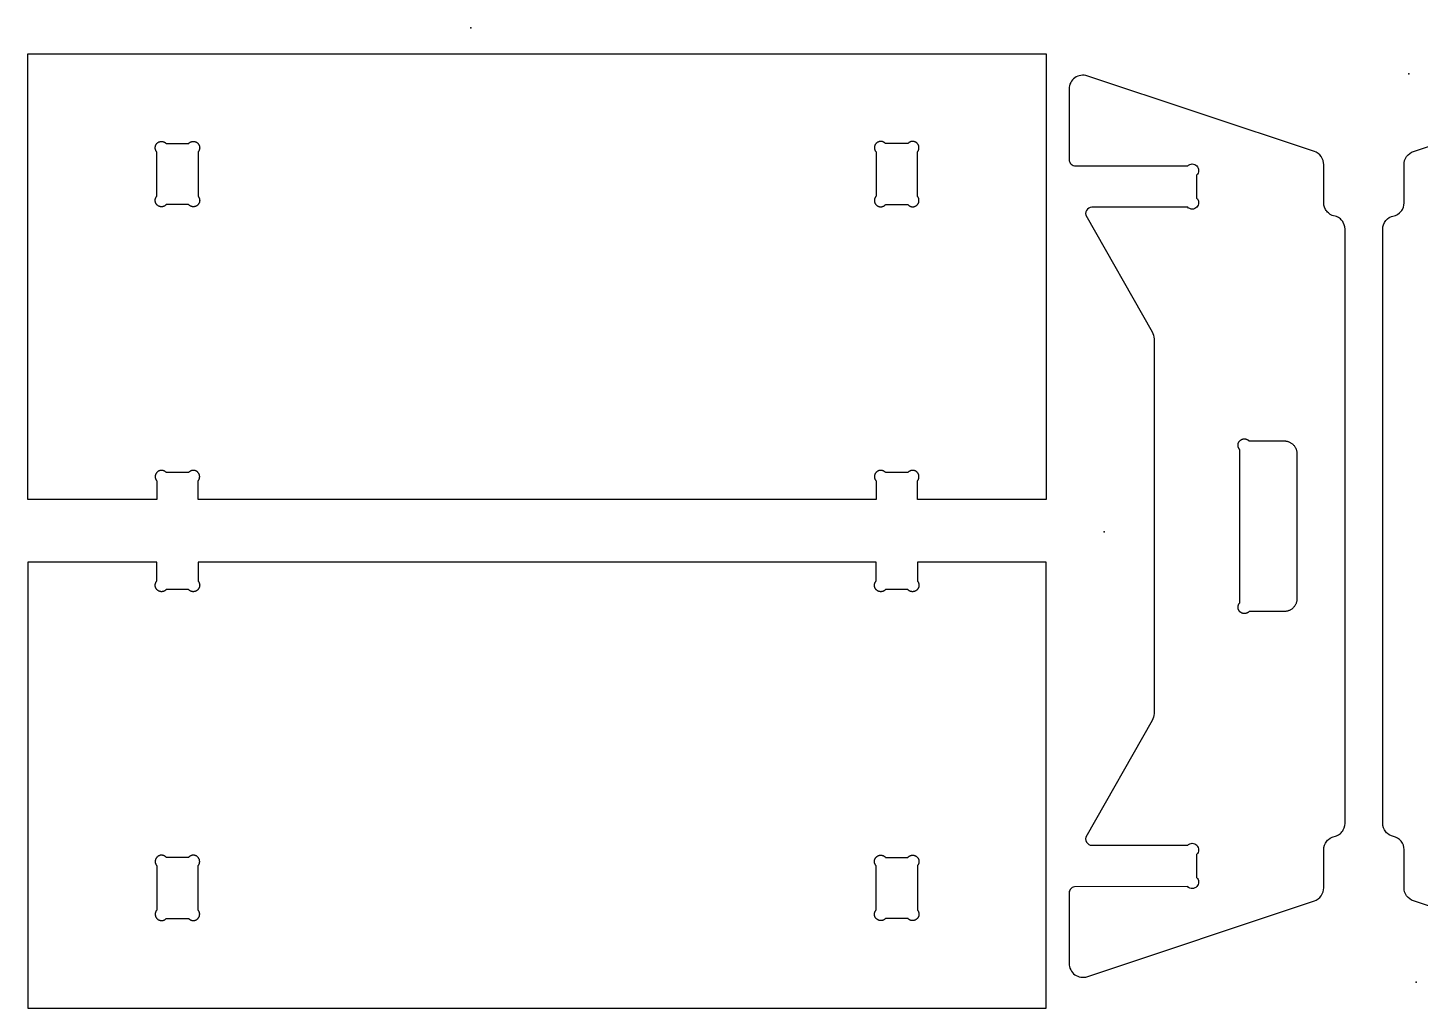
# Model space of a CAD drawing. Header units: millimetres. Extents: x 4 to 473, y -2 to 233.
# Drawn here: x 106.1 to 234.1, y 142.6 to 232.6 of the extents above; entities that cross this region are included whole.
import ezdxf

# ---------------------------------------------------------------- set-up
doc = ezdxf.new("R2010")
doc.units = ezdxf.units.MM
doc.header["$MEASUREMENT"] = 0
for name, color, linetype, true_color in [('Pilot Holes', 6, 'Continuous', 0xff00ff), ('Profile - inside', 30, 'Continuous', 0xff7f00), ('Profile - outside', 18, 'Continuous', 0x000000)]:
    doc.layers.add(name, color=color, linetype=linetype, true_color=true_color)

msp = doc.modelspace()

# ---------------------------------------------------------------- linework, layer by layer
at = {"layer": 'Pilot Holes'}
for p in [(146.81, 232.63), (233.02, 228.4), (205.02, 186.34), (233.71, 144.98)]:
    msp.add_point(p, dxfattribs=at)
at = {"layer": 'Profile - inside'}
for p, q in [((118.83, 222), (120.88, 222)), ((186.98, 222), (184.94, 222)), ((117.96, 217.17), (117.96, 221.23)), ((121.76, 221.23), (121.76, 217.17)), ((184.06, 221.23), (184.06, 217.17)), ((187.86, 217.17), (187.86, 221.23)), ((120.88, 216.4), (118.83, 216.4)), ((184.94, 216.4), (186.98, 216.4)), ((218.35, 194.69), (221.57, 194.69)), ((217.5, 179.83), (217.5, 193.88)), ((222.74, 193.52), (222.74, 180.19)), ((120.88, 156.44), (118.83, 156.44)), ((184.94, 156.44), (186.98, 156.44)), ((117.96, 155.67), (117.96, 151.6)), ((121.76, 151.6), (121.76, 155.67)), ((184.06, 151.6), (184.06, 155.67)), ((187.86, 155.67), (187.86, 151.6)), ((118.83, 150.83), (120.88, 150.83)), ((186.98, 150.83), (184.94, 150.83))]:
    msp.add_line(p, q, dxfattribs=at)
for points, weights, knots in [([(117.96, 221.23), (117.57, 221.67), (118.01, 222.06), (118.45, 222.44), (118.83, 222)], [1, 0.707106781187, 1, 0.707106781187, 1], [-61.589275, -61.589275, -61.589275, -56.876886, -56.876886, -52.164497, -52.164497, -52.164497]), ([(120.88, 222), (121.27, 222.44), (121.7, 222.06), (122.14, 221.67), (121.76, 221.23)], [1, 0.707106781187, 1, 0.707106781187, 1], [-41.680612, -41.680612, -41.680612, -36.968223, -36.968223, -32.255834, -32.255834, -32.255834]), ([(184.94, 222), (184.55, 222.44), (184.11, 222.06), (183.67, 221.67), (184.06, 221.23)], [1, 0.707106781187, 1, 0.707106781187, 1], [-41.680612, -41.680612, -41.680612, -36.968223, -36.968223, -32.255834, -32.255834, -32.255834]), ([(187.86, 221.23), (188.25, 221.67), (187.81, 222.06), (187.37, 222.44), (186.98, 222)], [1, 0.707106781187, 1, 0.707106781187, 1], [-61.589275, -61.589275, -61.589275, -56.876886, -56.876886, -52.164497, -52.164497, -52.164497]), ([(118.83, 216.4), (118.45, 215.96), (118.01, 216.34), (117.57, 216.73), (117.96, 217.17)], [1, 0.707106781187, 1, 0.707106781187, 1], [-91.84511, -91.84511, -91.84511, -87.132721, -87.132721, -82.420332, -82.420332, -82.420332]), ([(121.76, 217.17), (122.14, 216.73), (121.7, 216.34), (121.27, 215.96), (120.88, 216.4)], [1, 0.707106781187, 1, 0.707106781187, 1], [-11.424778, -11.424778, -11.424778, -6.712389, -6.712389, -2, -2, -2]), ([(184.06, 217.17), (183.67, 216.73), (184.11, 216.34), (184.55, 215.96), (184.94, 216.4)], [1, 0.707106781187, 1, 0.707106781187, 1], [-11.424778, -11.424778, -11.424778, -6.712389, -6.712389, -2, -2, -2]), ([(186.98, 216.4), (187.37, 215.96), (187.81, 216.34), (188.25, 216.73), (187.86, 217.17)], [1, 0.707106781187, 1, 0.707106781187, 1], [8.483885, 8.483885, 8.483885, 13.196274, 13.196274, 17.908663, 17.908663, 17.908663]), ([(217.5, 193.88), (217.33, 194.06), (217.33, 194.3), (217.33, 194.55), (217.51, 194.72), (217.69, 194.89), (217.94, 194.88), (218.19, 194.87), (218.35, 194.69)], [1, 0.920850542982, 1, 0.920850542982, 1, 0.920850542982, 1, 0.920850542982, 1], [1802.126319, 1802.126319, 1802.126319, 1804.529559, 1804.529559, 1806.9328, 1806.9328, 1809.33604, 1809.33604, 1811.739281, 1811.739281, 1811.739281]), ([(218.35, 179.02), (218.19, 178.84), (217.94, 178.83), (217.69, 178.82), (217.51, 178.99), (217.33, 179.16), (217.33, 179.41), (217.33, 179.65), (217.5, 179.83)], [1, 0.920850542982, 1, 0.920850542982, 1, 0.920850542982, 1, 0.920850542982, 1], [1931.965261, 1931.965261, 1931.965261, 1934.368501, 1934.368501, 1936.771741, 1936.771741, 1939.174982, 1939.174982, 1941.578222, 1941.578222, 1941.578222]), ([(118.83, 156.44), (118.45, 156.88), (118.01, 156.49), (117.57, 156.11), (117.96, 155.67)], [1, 0.707106781187, 1, 0.707106781187, 1], [-91.84511, -91.84511, -91.84511, -87.132721, -87.132721, -82.420332, -82.420332, -82.420332]), ([(121.76, 155.67), (122.14, 156.11), (121.7, 156.49), (121.27, 156.88), (120.88, 156.44)], [1, 0.707106781187, 1, 0.707106781187, 1], [-11.424778, -11.424778, -11.424778, -6.712389, -6.712389, -2, -2, -2]), ([(184.06, 155.67), (183.67, 156.11), (184.11, 156.49), (184.55, 156.88), (184.94, 156.44)], [1, 0.707106781187, 1, 0.707106781187, 1], [-11.424778, -11.424778, -11.424778, -6.712389, -6.712389, -2, -2, -2]), ([(186.98, 156.44), (187.37, 156.88), (187.81, 156.49), (188.25, 156.11), (187.86, 155.67)], [1, 0.707106781187, 1, 0.707106781187, 1], [8.483885, 8.483885, 8.483885, 13.196274, 13.196274, 17.908663, 17.908663, 17.908663]), ([(117.96, 151.6), (117.57, 151.16), (118.01, 150.78), (118.45, 150.39), (118.83, 150.83)], [1, 0.707106781187, 1, 0.707106781187, 1], [-61.589275, -61.589275, -61.589275, -56.876886, -56.876886, -52.164497, -52.164497, -52.164497]), ([(120.88, 150.83), (121.27, 150.39), (121.7, 150.78), (122.14, 151.16), (121.76, 151.6)], [1, 0.707106781187, 1, 0.707106781187, 1], [-41.680612, -41.680612, -41.680612, -36.968223, -36.968223, -32.255834, -32.255834, -32.255834]), ([(184.94, 150.83), (184.55, 150.39), (184.11, 150.78), (183.67, 151.16), (184.06, 151.6)], [1, 0.707106781187, 1, 0.707106781187, 1], [-41.680612, -41.680612, -41.680612, -36.968223, -36.968223, -32.255834, -32.255834, -32.255834]), ([(187.86, 151.6), (188.25, 151.16), (187.81, 150.78), (187.37, 150.39), (186.98, 150.83)], [1, 0.707106781187, 1, 0.707106781187, 1], [-61.589275, -61.589275, -61.589275, -56.876886, -56.876886, -52.164497, -52.164497, -52.164497])]:
    msp.add_rational_spline(points, weights, degree=2, knots=knots, dxfattribs=at)
for points in [[(221.57, 194.69), (222.74, 194.69), (222.74, 193.52)], [(222.74, 180.19), (222.74, 179.02), (221.57, 179.02)]]:
    msp.add_rational_spline(points, [1, 0.707106781186, 1], degree=2, dxfattribs=at)
msp.add_open_spline([(221.57, 179.02), (219.96, 179.02), (218.35, 179.02)], degree=2, dxfattribs=at)
at = {"layer": 'Profile - outside'}
for p, q in [((106.11, 189.3), (106.11, 230.25)), ((106.11, 230.25), (199.71, 230.25)), ((199.71, 230.25), (199.71, 189.3)), ((202.12, 227.85), (202.02, 227.73)), ((202.22, 227.96), (202.12, 227.85)), ((202.33, 228.05), (202.22, 227.96)), ((202.46, 228.13), (202.33, 228.05)), ((202.59, 228.19), (202.46, 228.13)), ((202.73, 228.24), (202.59, 228.19)), ((202.88, 228.27), (202.73, 228.24)), ((203.04, 228.29), (202.88, 228.27)), ((203.19, 228.28), (203.04, 228.29)), ((203.33, 228.26), (203.19, 228.28)), ((224.34, 221.27), (203.33, 228.26)), ((233.45, 221.27), (254.46, 228.26)), ((201.82, 227.17), (201.81, 220.52)), ((201.84, 227.31), (201.82, 227.17)), ((201.88, 227.46), (201.84, 227.31)), ((201.95, 227.6), (201.88, 227.46)), ((202.02, 227.73), (201.95, 227.6)), ((201.81, 220.52), (201.82, 220.41)), ((201.82, 220.41), (201.86, 220.31)), ((201.86, 220.31), (201.91, 220.21)), ((201.91, 220.21), (201.99, 220.12)), ((201.99, 220.12), (202.08, 220.05)), ((212.79, 220.03), (212.89, 220.09)), ((212.89, 220.09), (213.01, 220.12)), ((213.01, 220.12), (213.12, 220.13)), ((213.12, 220.13), (213.24, 220.12)), ((213.24, 220.12), (213.35, 220.08)), ((224.51, 221.2), (224.34, 221.27)), ((224.68, 221.09), (224.51, 221.2)), ((224.84, 220.96), (224.68, 221.09)), ((224.97, 220.81), (224.84, 220.96)), ((225.07, 220.63), (224.97, 220.81)), ((225.15, 220.45), (225.07, 220.63)), ((225.19, 220.25), (225.15, 220.45)), ((225.21, 220.07), (225.19, 220.25)), ((232.59, 220.07), (232.6, 220.25)), ((232.6, 220.25), (232.64, 220.45)), ((232.64, 220.45), (232.72, 220.63)), ((232.72, 220.63), (232.82, 220.81)), ((232.82, 220.81), (232.96, 220.96)), ((232.96, 220.96), (233.11, 221.09)), ((233.11, 221.09), (233.28, 221.2)), ((233.28, 221.2), (233.45, 221.27)), ((202.08, 220.05), (202.18, 220)), ((202.18, 220), (202.29, 219.97)), ((202.29, 219.97), (212.7, 219.96)), ((212.7, 219.96), (212.79, 220.03)), ((213.35, 220.08), (213.45, 220.02)), ((213.45, 220.02), (213.54, 219.95)), ((213.59, 219.2), (213.51, 219.11)), ((213.51, 219.11), (213.51, 217)), ((213.54, 219.95), (213.61, 219.86)), ((213.65, 219.3), (213.59, 219.2)), ((213.61, 219.86), (213.67, 219.75)), ((213.69, 219.41), (213.65, 219.3)), ((213.67, 219.75), (213.7, 219.64)), ((213.7, 219.52), (213.69, 219.41)), ((213.7, 219.64), (213.7, 219.52)), ((225.21, 216.56), (225.21, 220.07)), ((232.59, 216.56), (232.59, 220.07)), ((213.51, 217), (213.59, 216.92)), ((213.61, 216.25), (213.54, 216.16)), ((213.59, 216.92), (213.65, 216.82)), ((213.67, 216.36), (213.61, 216.25)), ((213.65, 216.82), (213.69, 216.71)), ((213.7, 216.48), (213.67, 216.36)), ((213.69, 216.71), (213.7, 216.59)), ((213.7, 216.59), (213.7, 216.48)), ((225.22, 216.36), (225.21, 216.56)), ((225.27, 216.16), (225.22, 216.36)), ((232.52, 216.16), (232.57, 216.36)), ((232.57, 216.36), (232.59, 216.56)), ((203.34, 215.73), (203.32, 215.57)), ((203.32, 215.57), (203.34, 215.42)), ((203.39, 215.86), (203.34, 215.73)), ((203.34, 215.42), (209.44, 204.7)), ((203.49, 215.98), (203.39, 215.86)), ((203.61, 216.08), (203.49, 215.98)), ((203.75, 216.14), (203.61, 216.08)), ((203.9, 216.16), (203.75, 216.14)), ((212.7, 216.16), (203.9, 216.16)), ((212.79, 216.08), (212.7, 216.16)), ((212.89, 216.03), (212.79, 216.08)), ((213.01, 215.99), (212.89, 216.03)), ((213.12, 215.98), (213.01, 215.99)), ((213.24, 215.99), (213.12, 215.98)), ((213.35, 216.03), (213.24, 215.99)), ((213.45, 216.09), (213.35, 216.03)), ((213.54, 216.16), (213.45, 216.09)), ((225.36, 215.96), (225.27, 216.16)), ((225.42, 215.87), (225.36, 215.96)), ((225.48, 215.79), (225.42, 215.87)), ((225.55, 215.7), (225.48, 215.79)), ((225.63, 215.63), (225.55, 215.7)), ((225.81, 215.5), (225.63, 215.63)), ((225.99, 215.41), (225.81, 215.5)), ((226.37, 215.3), (225.99, 215.41)), ((226.56, 215.21), (226.37, 215.3)), ((226.73, 215.08), (226.56, 215.21)), ((226.81, 215.01), (226.73, 215.08)), ((226.88, 214.93), (226.81, 215.01)), ((230.91, 214.93), (230.98, 215.01)), ((230.98, 215.01), (231.06, 215.08)), ((231.06, 215.08), (231.23, 215.21)), ((231.23, 215.21), (231.42, 215.3)), ((231.42, 215.3), (231.8, 215.41)), ((231.8, 215.41), (231.99, 215.5)), ((231.99, 215.5), (232.16, 215.63)), ((232.16, 215.63), (232.24, 215.7)), ((232.24, 215.7), (232.31, 215.79)), ((232.31, 215.79), (232.38, 215.87)), ((232.38, 215.87), (232.43, 215.96)), ((232.43, 215.96), (232.52, 216.16)), ((226.95, 214.84), (226.88, 214.93)), ((227, 214.75), (226.95, 214.84)), ((227.09, 214.55), (227, 214.75)), ((227.14, 214.35), (227.09, 214.55)), ((227.16, 214.15), (227.14, 214.35)), ((227.16, 159.55), (227.16, 214.15)), ((230.64, 214.15), (230.65, 214.35)), ((230.64, 159.55), (230.64, 214.15)), ((230.65, 214.35), (230.7, 214.55)), ((230.7, 214.55), (230.79, 214.75)), ((230.79, 214.75), (230.85, 214.84)), ((230.85, 214.84), (230.91, 214.93)), ((209.44, 204.7), (209.51, 204.55)), ((209.51, 204.55), (209.56, 204.39)), ((209.56, 204.39), (209.6, 204.23)), ((209.6, 204.23), (209.61, 204.07)), ((209.61, 204.07), (209.61, 169.64)), ((117.96, 191.02), (117.96, 189.3)), ((120.88, 191.79), (118.83, 191.79)), ((121.76, 189.3), (121.76, 191.02)), ((184.06, 191.02), (184.06, 189.3)), ((186.98, 191.79), (184.94, 191.79)), ((187.86, 189.3), (187.86, 191.02)), ((117.96, 189.3), (106.11, 189.3)), ((184.06, 189.3), (121.76, 189.3)), ((199.71, 189.3), (187.86, 189.3)), ((117.96, 183.54), (106.11, 183.54)), ((106.11, 183.54), (106.11, 142.59)), ((117.96, 181.82), (117.96, 183.54)), ((184.06, 183.54), (121.76, 183.54)), ((121.76, 183.54), (121.76, 181.82)), ((184.06, 181.82), (184.06, 183.54)), ((199.71, 183.54), (187.86, 183.54)), ((187.86, 183.54), (187.86, 181.82)), ((199.71, 142.59), (199.71, 183.54)), ((120.88, 181.04), (118.83, 181.04)), ((186.98, 181.04), (184.94, 181.04)), ((209.44, 169.01), (203.34, 158.29)), ((209.51, 169.16), (209.44, 169.01)), ((209.56, 169.32), (209.51, 169.16)), ((209.6, 169.48), (209.56, 169.32)), ((209.61, 169.64), (209.6, 169.48)), ((226.73, 158.63), (226.81, 158.7)), ((226.81, 158.7), (226.88, 158.78)), ((226.88, 158.78), (226.95, 158.87)), ((226.95, 158.87), (227, 158.96)), ((227, 158.96), (227.09, 159.16)), ((227.09, 159.16), (227.14, 159.36)), ((227.14, 159.36), (227.16, 159.55)), ((230.65, 159.36), (230.64, 159.55)), ((230.7, 159.16), (230.65, 159.36)), ((230.79, 158.96), (230.7, 159.16)), ((230.85, 158.87), (230.79, 158.96)), ((230.91, 158.78), (230.85, 158.87)), ((230.98, 158.7), (230.91, 158.78)), ((231.06, 158.63), (230.98, 158.7)), ((203.34, 158.29), (203.32, 158.14)), ((203.32, 158.14), (203.34, 157.98)), ((203.34, 157.98), (203.39, 157.85)), ((203.39, 157.85), (203.49, 157.73)), ((203.49, 157.73), (203.61, 157.63)), ((203.61, 157.63), (203.75, 157.57)), ((203.75, 157.57), (203.9, 157.55)), ((203.9, 157.55), (212.7, 157.55)), ((212.7, 157.55), (212.79, 157.63)), ((212.79, 157.63), (212.89, 157.68)), ((212.89, 157.68), (213.01, 157.72)), ((213.01, 157.72), (213.12, 157.73)), ((213.12, 157.73), (213.24, 157.72)), ((213.24, 157.72), (213.35, 157.68)), ((213.35, 157.68), (213.45, 157.62)), ((213.45, 157.62), (213.54, 157.55)), ((213.54, 157.55), (213.61, 157.45)), ((213.61, 157.45), (213.67, 157.35)), ((225.22, 157.35), (225.27, 157.55)), ((225.27, 157.55), (225.36, 157.74)), ((225.36, 157.74), (225.42, 157.84)), ((225.42, 157.84), (225.48, 157.92)), ((225.48, 157.92), (225.55, 158.01)), ((225.55, 158.01), (225.63, 158.08)), ((225.63, 158.08), (225.81, 158.21)), ((225.81, 158.21), (225.99, 158.3)), ((225.99, 158.3), (226.37, 158.41)), ((226.37, 158.41), (226.56, 158.5)), ((226.56, 158.5), (226.73, 158.63)), ((231.23, 158.5), (231.06, 158.63)), ((231.42, 158.41), (231.23, 158.5)), ((231.8, 158.3), (231.42, 158.41)), ((231.99, 158.21), (231.8, 158.3)), ((232.16, 158.08), (231.99, 158.21)), ((232.24, 158.01), (232.16, 158.08)), ((232.31, 157.92), (232.24, 158.01)), ((232.38, 157.84), (232.31, 157.92)), ((232.43, 157.74), (232.38, 157.84)), ((232.52, 157.55), (232.43, 157.74)), ((232.57, 157.35), (232.52, 157.55)), ((213.59, 156.79), (213.51, 156.71)), ((213.51, 156.71), (213.51, 154.6)), ((213.65, 156.89), (213.59, 156.79)), ((213.69, 157), (213.65, 156.89)), ((213.67, 157.35), (213.7, 157.23)), ((213.7, 157.12), (213.69, 157)), ((213.7, 157.23), (213.7, 157.12)), ((225.21, 157.15), (225.22, 157.35)), ((225.21, 153.64), (225.21, 157.15)), ((232.59, 157.15), (232.57, 157.35)), ((232.59, 153.64), (232.59, 157.15)), ((201.99, 153.59), (201.91, 153.5)), ((202.08, 153.66), (201.99, 153.59)), ((202.18, 153.71), (202.08, 153.66)), ((202.29, 153.74), (202.18, 153.71)), ((212.7, 153.75), (202.29, 153.74)), ((212.79, 153.68), (212.7, 153.75)), ((212.89, 153.62), (212.79, 153.68)), ((213.01, 153.59), (212.89, 153.62)), ((213.12, 153.58), (213.01, 153.59)), ((213.24, 153.59), (213.12, 153.58)), ((213.35, 153.63), (213.24, 153.59)), ((213.45, 153.68), (213.35, 153.63)), ((213.54, 153.76), (213.45, 153.68)), ((213.51, 154.6), (213.59, 154.51)), ((213.61, 153.85), (213.54, 153.76)), ((213.59, 154.51), (213.65, 154.41)), ((213.67, 153.96), (213.61, 153.85)), ((213.65, 154.41), (213.69, 154.3)), ((213.7, 154.07), (213.67, 153.96)), ((213.69, 154.3), (213.7, 154.19)), ((213.7, 154.19), (213.7, 154.07)), ((225.19, 153.45), (225.21, 153.64)), ((232.6, 153.45), (232.59, 153.64)), ((201.82, 153.3), (201.81, 153.19)), ((201.81, 153.19), (201.82, 146.54)), ((201.86, 153.4), (201.82, 153.3)), ((201.91, 153.5), (201.86, 153.4)), ((203.33, 145.45), (224.34, 152.44)), ((224.34, 152.44), (224.51, 152.51)), ((224.51, 152.51), (224.68, 152.62)), ((224.68, 152.62), (224.84, 152.75)), ((224.84, 152.75), (224.97, 152.9)), ((224.97, 152.9), (225.07, 153.08)), ((225.07, 153.08), (225.15, 153.26)), ((225.15, 153.26), (225.19, 153.45)), ((232.64, 153.26), (232.6, 153.45)), ((232.72, 153.08), (232.64, 153.26)), ((232.82, 152.9), (232.72, 153.08)), ((232.96, 152.75), (232.82, 152.9)), ((233.11, 152.62), (232.96, 152.75)), ((233.28, 152.51), (233.11, 152.62)), ((233.45, 152.44), (233.28, 152.51)), ((254.46, 145.45), (233.45, 152.44)), ((201.82, 146.54), (201.84, 146.4)), ((201.84, 146.4), (201.88, 146.25)), ((201.88, 146.25), (201.95, 146.11)), ((201.95, 146.11), (202.02, 145.98)), ((202.02, 145.98), (202.12, 145.86)), ((202.12, 145.86), (202.22, 145.75)), ((202.22, 145.75), (202.33, 145.66)), ((202.33, 145.66), (202.46, 145.58)), ((202.46, 145.58), (202.59, 145.52)), ((202.59, 145.52), (202.73, 145.47)), ((202.73, 145.47), (202.88, 145.44)), ((202.88, 145.44), (203.04, 145.42)), ((203.04, 145.42), (203.19, 145.43)), ((203.19, 145.43), (203.33, 145.45)), ((106.11, 142.59), (199.71, 142.59))]:
    msp.add_line(p, q, dxfattribs=at)
for points, knots in [([(118.83, 191.79), (118.45, 192.23), (118.01, 191.84), (117.57, 191.46), (117.96, 191.02)], [1821.259065, 1821.259065, 1821.259065, 1825.971454, 1825.971454, 1830.683843, 1830.683843, 1830.683843]), ([(121.76, 191.02), (122.14, 191.46), (121.7, 191.84), (121.27, 192.23), (120.88, 191.79)], [1801.350403, 1801.350403, 1801.350403, 1806.062792, 1806.062792, 1810.775181, 1810.775181, 1810.775181]), ([(184.94, 191.79), (184.55, 192.23), (184.11, 191.84), (183.67, 191.46), (184.06, 191.02)], [1454.744556, 1454.744556, 1454.744556, 1459.456945, 1459.456945, 1464.169334, 1464.169334, 1464.169334]), ([(187.86, 191.02), (188.25, 191.46), (187.81, 191.84), (187.37, 192.23), (186.98, 191.79)], [1434.835893, 1434.835893, 1434.835893, 1439.548282, 1439.548282, 1444.260671, 1444.260671, 1444.260671]), ([(118.83, 181.04), (118.45, 180.6), (118.01, 180.99), (117.57, 181.38), (117.96, 181.82)], [1821.259065, 1821.259065, 1821.259065, 1825.971454, 1825.971454, 1830.683843, 1830.683843, 1830.683843]), ([(121.76, 181.82), (122.14, 181.38), (121.7, 180.99), (121.27, 180.6), (120.88, 181.04)], [1801.350403, 1801.350403, 1801.350403, 1806.062792, 1806.062792, 1810.775181, 1810.775181, 1810.775181]), ([(184.94, 181.04), (184.55, 180.6), (184.11, 180.99), (183.67, 181.38), (184.06, 181.82)], [1454.744556, 1454.744556, 1454.744556, 1459.456945, 1459.456945, 1464.169334, 1464.169334, 1464.169334]), ([(187.86, 181.82), (188.25, 181.38), (187.81, 180.99), (187.37, 180.6), (186.98, 181.04)], [1434.835893, 1434.835893, 1434.835893, 1439.548282, 1439.548282, 1444.260671, 1444.260671, 1444.260671])]:
    msp.add_rational_spline(points, [1, 0.707106781187, 1, 0.707106781187, 1], degree=2, knots=knots, dxfattribs=at)

doc.saveas('drawing.dxf')
